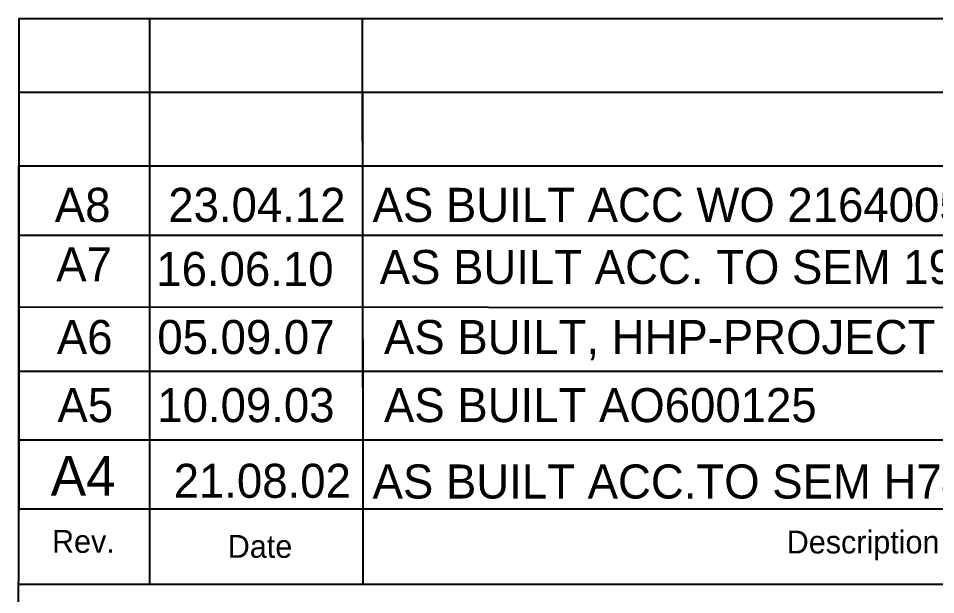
# Model space of a CAD drawing. Extents: x 0 to 841, y 0 to 594.
# Drawn here: x 648.8 to 729.6, y 119.6 to 170.4 of the extents above; entities that cross this region are included whole.
import ezdxf

# ---------------------------------------------------------------- set-up
doc = ezdxf.new("R2010")
doc.units = 0
for name, color, linetype in [('01-LIN-025-A', 7, 'Continuous'), ('02-LIN-025-B', 7, 'Continuous'), ('12-LIN-100-A', 7, 'Continuous')]:
    doc.layers.add(name, color=color, linetype=linetype)

msp = doc.modelspace()

# ---------------------------------------------------------------- linework, layer by layer
at = {"layer": '01-LIN-025-A'}
for p, q in [((648.813, 170.382), (829.25, 170.382)), ((648.813, 170.382), (648.813, 133.479)), ((660.335, 170.382), (660.335, 126.97)), ((679.086, 170.382), (679.13, 126.974)), ((648.825, 163.876), (829.263, 163.876)), ((648.825, 163.876), (648.825, 126.973)), ((660.347, 163.876), (660.347, 120.464)), ((679.099, 163.876), (679.143, 120.469)), ((660.347, 157.367), (660.347, 120.464)), ((679.106, 157.363), (679.143, 120.469)), ((648.825, 151.274), (829.269, 151.274)), ((648.825, 151.274), (829.269, 151.274)), ((648.827, 144.949), (829.268, 144.852)), ((648.827, 144.949), (829.268, 144.852)), ((648.828, 139.29), (829.27, 139.285)), ((648.828, 139.29), (829.27, 139.285)), ((648.817, 133.231), (829.275, 133.231)), ((648.817, 133.231), (829.275, 133.231)), ((648.813, 127.167), (829.263, 127.167)), ((648.813, 127.167), (829.263, 127.167)), ((679.113, 120.967), (679.113, 120.967)), ((679.113, 120.967), (679.113, 120.967)), ((679.122, 120.947), (679.122, 120.947)), ((679.122, 120.947), (679.122, 120.947))]:
    msp.add_line(p, q, dxfattribs=at)
for points in [[(648.784, 84.124), (648.838, 157.37), (829.263, 157.37)], [(829.257, 120.491), (648.808, 120.475)], [(829.257, 120.491), (648.808, 120.475)]]:
    msp.add_lwpolyline(points, dxfattribs=at)

# ---------------------------------------------------------------- texts
for s, height, p in [('A8', 3, (652, 152.445)), ('23.04.12', 3, (662, 152.445)), ('AS BUILT ACC WO 21640051 NW 969264', 3, (680, 152.445)), ('A7', 3, (652.126, 147.207)), ('AS BUILT ACC. TO SEM 193 SAQ / M5: 41438732', 3, (680.63, 146.97)), ('21.08.02', 3, (662.472, 128.126)), ('AS BUILT ACC.TO SEM H74', 3, (680, 128.063)), ('Description', 2.01251, (716.495, 123.224)), ('Description', 2.01251, (716.495, 123.224)), ('Rev.', 2.0125, (651.75, 123.28)), ('Rev.', 2.0125, (651.75, 123.28)), ('Date', 2.0125, (667.239, 122.84)), ('Date', 2.0125, (667.239, 122.84))]:
    msp.add_text(s, height=height, dxfattribs=at).set_placement(p)
at = {"layer": '02-LIN-025-B'}
for s, p in [('16.06.10', (660.945, 146.796)), ('A6', (652.176, 140.796)), ('05.09.07', (661.033, 140.796)), ('AS BUILT, HHP-PROJECT', (681, 140.796)), ('A5', (652.228, 134.796)), ('10.09.03', (661.033, 134.796)), ('AS BUILT AO600125', (681, 134.796))]:
    msp.add_text(s, height=3, dxfattribs=at).set_placement(p)
at = {"layer": '12-LIN-100-A'}
msp.add_text('A4', height=3.5, dxfattribs=at).set_placement((651.638, 128.313))

doc.saveas('drawing.dxf')
